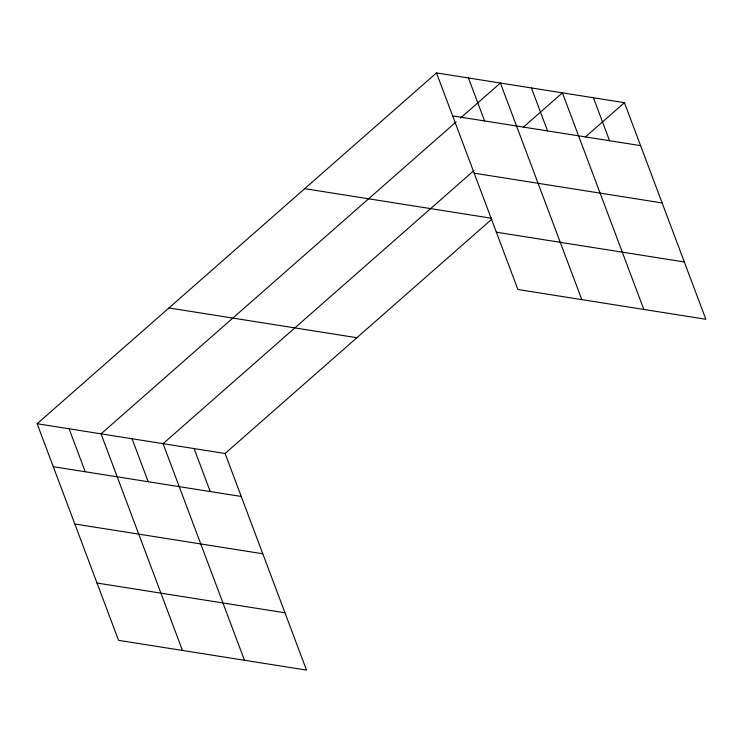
<?xml version="1.0" encoding="UTF-8"?>
<svg xmlns="http://www.w3.org/2000/svg" width="743" height="743" viewBox="0 0 743 743"><rect width="100%" height="100%" fill="white"/><g stroke="black" fill="none" stroke-linecap="round" stroke-linejoin="round"><path stroke-width="1.11" d="M37.15 423.733L225.092 453.49L306.506 670.093L118.564 640.336L37.15 423.733L436.494 72.907L624.436 102.664L705.85 319.267L517.908 289.51L436.494 72.907M456.183 121.861L101.048 433.847L182.462 650.45M460.437 118.128L500.392 83.021L581.806 299.624M473.988 170.528L163.07 443.673L244.484 660.276M523.304 127.202L562.414 92.847L643.828 309.45M225.092 453.49L491.801 219.185M585.326 137.028L624.436 102.664M452.645 115.88L640.587 145.637M474.183 173.175L662.124 202.941M304.714 188.676L491.541 218.266M496.37 232.206L684.312 261.973M168.93 307.955L356.872 337.721M53.301 466.706L241.243 496.463M74.839 524.001L262.781 553.767M97.027 583.032L284.968 612.799M593.425 97.76L609.576 140.733M531.403 87.934L547.554 130.907M468.443 77.969L484.594 120.933M194.081 448.577L210.232 491.55M132.059 438.76L148.21 481.733M69.099 428.785L85.25 471.759"/></g></svg>
